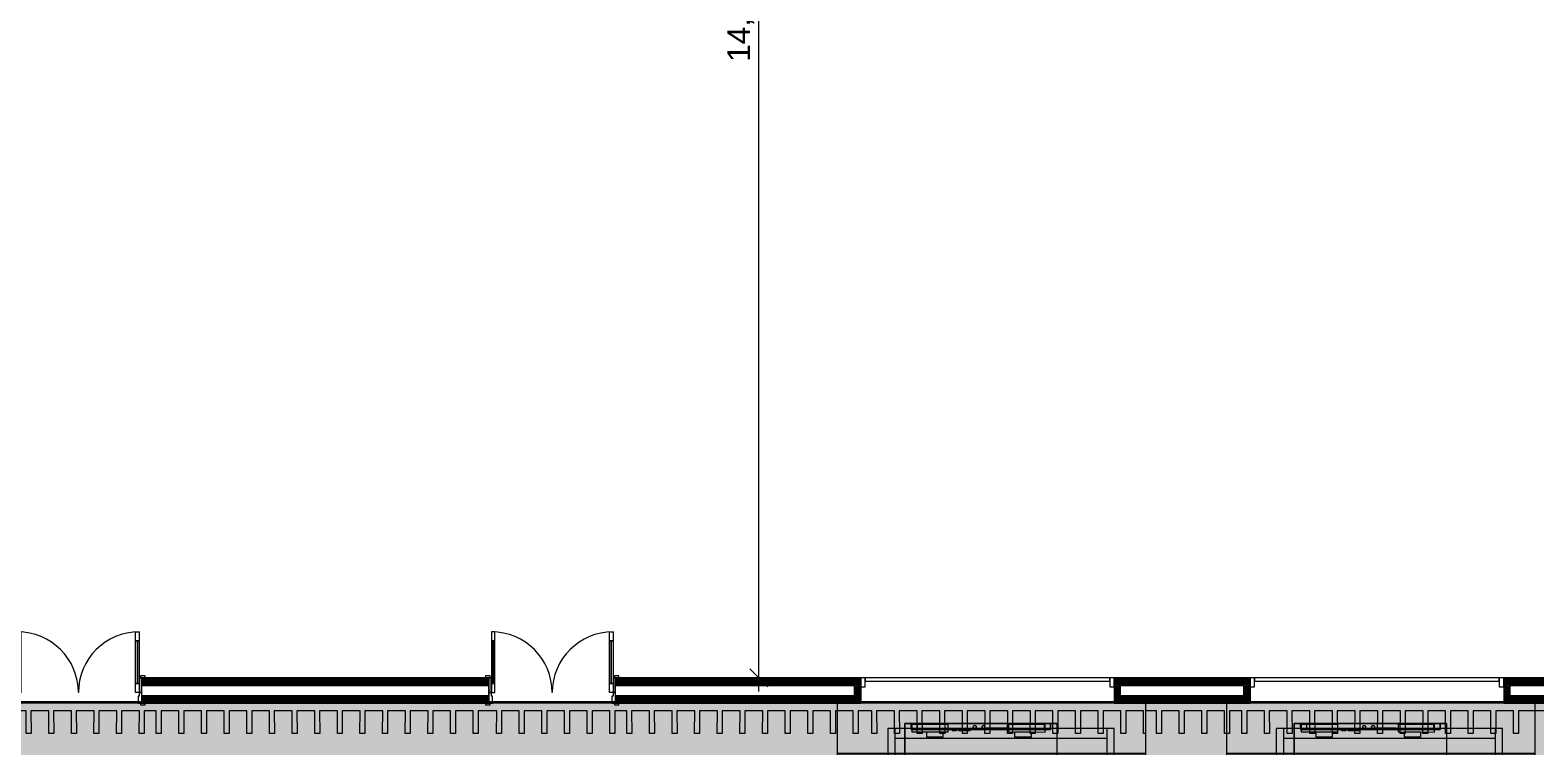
# Model space of a CAD drawing. Header units: millimetres. Extents: x -284281 to 1648660, y -821378 to -151356.
# Drawn here: x 414184 to 430799, y -188883 to -180983 of the extents above; entities that cross this region are included whole.
import ezdxf

# ---------------------------------------------------------------- set-up
doc = ezdxf.new("R2010")
doc.units = ezdxf.units.MM
doc.header["$MEASUREMENT"] = 0
doc.set_wipeout_variables(frame=1)
doc.linetypes.add('Wipeout_Contour', pattern=[1000, 0, -1000])
for name, color, linetype in [('Cars', 7, 'Continuous'), ('Cotations - 1_100', 7, 'Continuous'), ('Nouveau_0', 7, 'Continuous'), ('Portes ARCHICAD', 7, 'Continuous'), ('Sols_ Dalles', 7, 'Continuous')]:
    doc.layers.add(name, color=color, linetype=linetype)
doc.styles.add('STYLE_GENERE_2', font='arial.ttf')
doc.dimstyles.new('STYLE_GENERE__2', dxfattribs={"dimtxt": 250, "dimasz": 190, "dimexe": 0.18, "dimexo": 0.0625, "dimgap": 0, "dimtad": 1, "dimlfac": 0.001, "dimzin": 0, "dimdsep": 46, "dimtxsty": 'STYLE_GENERE_2', "dimblk": 'ARROWHEAD_6', "dimblk1": 'ARROWHEAD_6', "dimblk2": 'ARROWHEAD_6', "dimcen": 0.09, "dimse1": 1, "dimse2": 1, "dimclrd": 7, "dimclre": 7, "dimclrt": 7, "dimazin": 0, "dimtfac": 1, "dimtdec": 4, "dimtmove": 0, "dimatfit": 3, "dimfxl": 1, "dimtolj": 1, "dimtzin": 0, "dimarcsym": 0})
pattern_1 = [(45, (0, 175), (-55.684659, 55.684659), [0, -52.5, 0, -78.75]), (110, (175, 175), (74.000794, 26.934086), [0, -38.5, 0, -66.5])]
pattern_2 = [(45, (0, 0), (-7.07106781, 7.07106781), [])]

# ---------------------------------------------------------------- blocks, each defined once
blk = doc.blocks.new('Dalle_30_2', base_point=(380203, -171996))
at = {"layer": 'Sols_ Dalles', "linetype": 'Continuous', "lineweight": 0, "true_color": 0x2e271c}
blk.add_hatch(color=250, dxfattribs=at).paths.add_polyline_path([(380203, -171996), (380203, -230016), (380203, -260811), (415475, -260811), (415475, -260796), (415475, -258650), (415475, -258011), (415475, -222496), (405655, -222496), (405655, -218296), (415454, -218296), (415454, -204496), (412055, -204496), (412055, -201781), (412055, -189811), (436505, -189811), (436505, -253396), (436505, -253416), (437905, -253416), (437905, -253396), (437905, -188411), (410655, -188411), (410655, -200381), (410655, -205896), (414054, -205896), (414054, -216896), (404255, -216896), (404255, -223896), (414054, -223896), (414054, -258650), (414054, -259411), (382690, -259411), (381560, -259411), (381560, -231416), (381560, -173396), (462926, -173396), (462926, -253416), (464326, -253416), (464326, -171996)])
at = {"layer": 'Sols_ Dalles', "color": 250, "linetype": 'Continuous', "lineweight": 5, "true_color": 0x1f1f1f, "flags": 128}
blk.add_lwpolyline([(437905, -253396), (437905, -188411), (410655, -188411), (410655, -200381), (410655, -205896), (414054, -205896), (414054, -216896), (404255, -216896), (404255, -223896), (414054, -223896), (414054, -258650)], dxfattribs=at)
blk = doc.blocks.new('Porte garage coulissante verticale 25')
at = {"layer": 'Portes ARCHICAD', "color": 7, "linetype": 'Continuous', "lineweight": 5}
for p, q in [((-1350, 0), (-1400, 0)), ((-1400, 0), (-1400, -100)), ((-1400, 0), (-1400, -15)), ((-1400, 0), (-1400, -15)), ((1350, 0), (-1350, 0)), ((-1350, 0), (-1350, -40)), ((-1350, -100), (-1350, 0)), ((1350, -40), (1350, 0)), ((1400, 0), (1350, 0)), ((1350, 0), (1350, -100)), ((1400, -100), (1400, 0)), ((1400, 0), (1400, -15)), ((1400, 0), (1400, -15)), ((-1400, -15), (-1400, -85)), ((-1400, -15), (-1400, -85)), ((-1400, -85), (-1400, -100)), ((-1400, -85), (-1400, -100)), ((-1400, -85), (-1400, -100)), ((-1400, -85), (-1400, -100)), ((-1400, -100), (-1350, -100)), ((-1400, -100), (-1400, -195)), ((-1400, -100), (-1400, -195)), ((-1350, -40), (1350, -40)), ((1350, -100), (1400, -100)), ((1400, -15), (1400, -85)), ((1400, -15), (1400, -85)), ((1400, -85), (1400, -100)), ((1400, -85), (1400, -100)), ((1400, -85), (1400, -100)), ((1400, -85), (1400, -100)), ((1400, -100), (1400, -195)), ((1400, -100), (1400, -195)), ((-1400, -195), (-1400, -265)), ((-1400, -195), (-1400, -265)), ((-1400, -265), (-1400, -280)), ((1400, -195), (1400, -265)), ((1400, -195), (1400, -265)), ((1400, -265), (1400, -280))]:
    blk.add_line(p, q, dxfattribs=at)
blk = doc.blocks.new('Porte double 25_2')
at = {"layer": 'Portes ARCHICAD', "color": 7, "linetype": 'Continuous', "lineweight": 5}
for p, q in [((-672, 672), (-672, 572)), ((-632, 672), (-672, 672)), ((-632, 572), (-632, 672)), ((632, 572), (632, 672)), ((632, 672), (672, 672)), ((672, 672), (672, 572)), ((-672, 572), (-632, 572)), ((-652, 572), (-652, 100)), ((672, 572), (632, 572)), ((652, 572), (652, 100)), ((-687, 184), (-737, 184)), ((-737, 184), (-737, 165)), ((-687, 165), (-687, 184)), ((737, 184), (687, 184)), ((687, 184), (687, 165)), ((737, 165), (737, 184)), ((-737, 165), (-687, 165)), ((-700, 165), (-737, 165)), ((-700, 165), (-737, 165)), ((-675, 165), (-700, 165)), ((-700, 165), (-700, 0)), ((-700, 150), (-700, 165)), ((-700, 150), (-700, 165)), ((-700, 80), (-700, 150)), ((-700, 80), (-700, 150)), ((-700, 0), (-700, 80)), ((-700, 0), (-700, 80)), ((-700, 0), (-675, 0)), ((-672, 0), (-700, 0)), ((-700, 0), (-700, -115)), ((-700, -30), (-700, 0)), ((-700, -30), (-700, 0)), ((-675, 0), (-675, 165)), ((-632, 100), (-672, 100)), ((-672, 100), (-672, 0)), ((-672, -40), (-672, 0)), ((-672, 0), (-632, 0)), ((-632, 0), (-632, 100)), ((632, 0), (632, 100)), ((632, 100), (672, 100)), ((672, 0), (632, 0)), ((672, 100), (672, 0)), ((700, 0), (672, 0)), ((672, 0), (672, -40)), ((700, 165), (675, 165)), ((675, 165), (675, 0)), ((675, 0), (700, 0)), ((687, 165), (737, 165)), ((700, 0), (700, 165)), ((700, 150), (700, 165)), ((700, 150), (700, 165)), ((700, 165), (737, 165)), ((700, 165), (737, 165)), ((700, 80), (700, 150)), ((700, 80), (700, 150)), ((700, 0), (700, 80)), ((700, 0), (700, 80)), ((700, -115), (700, 0)), ((700, -30), (700, 0)), ((700, -30), (700, 0)), ((-687, -115), (-737, -115)), ((-737, -115), (-737, -134)), ((-700, -115), (-737, -115)), ((-700, -115), (-737, -115)), ((-737, -134), (-687, -134)), ((-700, -100), (-700, -30)), ((-700, -100), (-700, -30)), ((-700, -115), (-700, -100)), ((-700, -115), (-700, -100)), ((-700, -115), (-660, -115)), ((-687, -134), (-687, -115)), ((-660, -40), (-672, -40)), ((-660, -115), (-660, -40)), ((672, -40), (660, -40)), ((660, -40), (660, -115)), ((660, -115), (700, -115)), ((737, -115), (687, -115)), ((687, -115), (687, -134)), ((687, -134), (737, -134)), ((700, -100), (700, -30)), ((700, -100), (700, -30)), ((700, -115), (700, -100)), ((700, -115), (700, -100)), ((700, -115), (737, -115)), ((700, -115), (737, -115)), ((737, -134), (737, -115))]:
    blk.add_line(p, q, dxfattribs=at)
at = {"layer": 'Portes ARCHICAD', "color": 7, "linetype": 'Continuous', "lineweight": 5, "flags": 128}
for points in [[(-672, 572), (-672, 100), (-652, 100), (-652, 572)], [(-652, 572), (-652, 100), (-632, 100), (-632, 572)], [(652, 572), (652, 100), (632, 100), (632, 572)], [(672, 572), (672, 100), (652, 100), (652, 572)]]:
    blk.add_lwpolyline(points, close=True, dxfattribs=at)
at = {"layer": 'Portes ARCHICAD', "color": 7, "linetype": 'Continuous', "lineweight": 5}
for centre, start, end in [((-672, 0), 0, 90), ((672, 0), 90, 180)]:
    blk.add_arc(centre, 672, start, end, dxfattribs=at)
blk = doc.blocks.new('Mur_179_2', base_point=(437905, -188411))
at = {"color": 254, "linetype": 'Wipeout_Contour', "lineweight": 0, "ltscale": 1831560.470858403}
blk.add_wipeout([(415417, -188411), (419249, -188411), (419249, -188396), (415417, -188396)], dxfattribs=at)
at = {"color": 254, "linetype": 'Wipeout_Contour', "lineweight": 0, "ltscale": 1848596.429918386}
blk.add_wipeout([(423355, -188396), (420649, -188396), (420649, -188411), (423355, -188411)], dxfattribs=at)
at = {"color": 254, "linetype": 'Wipeout_Contour', "lineweight": 0, "ltscale": 1866520.009940391}
blk.add_wipeout([(427655, -188396), (426155, -188396), (426155, -188411), (427655, -188411)], dxfattribs=at)
at = {"color": 254, "linetype": 'Wipeout_Contour', "lineweight": 0, "ltscale": 1882268.543098188}
blk.add_wipeout([(431955, -188396), (430455, -188396), (430455, -188411), (431955, -188411)], dxfattribs=at)
at = {"linetype": 'Continuous', "lineweight": 5, "true_color": 0x5f5f5f}
h = blk.add_hatch(dxfattribs=at)
h.set_pattern_fill('ENDUIT_0002', color=251, style=0, pattern_type=2)
h.set_pattern_definition(pattern_1)
h.paths.add_polyline_path([(415417, -188411), (419249, -188411), (419249, -188396), (415417, -188396)])
h = blk.add_hatch(dxfattribs=at)
h.set_pattern_fill('ENDUIT_0002', color=251, style=0, pattern_type=2)
h.set_pattern_definition(pattern_1)
h.paths.add_polyline_path([(423355, -188396), (420649, -188396), (420649, -188411), (423355, -188411)])
h = blk.add_hatch(dxfattribs=at)
h.set_pattern_fill('ENDUIT_0002', color=251, style=0, pattern_type=2)
h.set_pattern_definition(pattern_1)
h.paths.add_polyline_path([(427655, -188396), (426155, -188396), (426155, -188411), (427655, -188411)])
h = blk.add_hatch(dxfattribs=at)
h.set_pattern_fill('ENDUIT_0002', color=251, style=0, pattern_type=2)
h.set_pattern_definition(pattern_1)
h.paths.add_polyline_path([(431955, -188396), (430455, -188396), (430455, -188411), (431955, -188411)])
at = {"color": 254, "linetype": 'Wipeout_Contour', "lineweight": 0, "ltscale": 1831490.532483711}
blk.add_wipeout([(415417, -188396), (419249, -188396), (419249, -188326), (415417, -188326)], dxfattribs=at)
at = {"color": 254, "linetype": 'Wipeout_Contour', "lineweight": 0, "ltscale": 1848463.203683962}
blk.add_wipeout([(420649, -188396), (423355, -188396), (423285, -188326), (420649, -188326)], dxfattribs=at)
at = {"color": 254, "linetype": 'Wipeout_Contour', "lineweight": 0, "ltscale": 1866451.34697554}
blk.add_wipeout([(426225, -188326), (426155, -188396), (427655, -188396), (427585, -188326)], dxfattribs=at)
at = {"color": 254, "linetype": 'Wipeout_Contour', "lineweight": 0, "ltscale": 1882200.455776586}
blk.add_wipeout([(430455, -188396), (431955, -188396), (431885, -188326), (430525, -188326)], dxfattribs=at)
at = {"linetype": 'Continuous', "lineweight": 5, "true_color": 0x5f5f5f}
h = blk.add_hatch(dxfattribs=at)
h.set_pattern_fill('BRIQUES_TERRE_CUITE__INT_94', color=251, style=0, pattern_type=2)
h.set_pattern_definition(pattern_2)
h.paths.add_polyline_path([(415417, -188396), (419249, -188396), (419249, -188326), (415417, -188326)])
h = blk.add_hatch(dxfattribs=at)
h.set_pattern_fill('BRIQUES_TERRE_CUITE__INT_94', color=251, style=0, pattern_type=2)
h.set_pattern_definition(pattern_2)
h.paths.add_polyline_path([(420649, -188396), (423355, -188396), (423285, -188326), (420649, -188326)])
h = blk.add_hatch(dxfattribs=at)
h.set_pattern_fill('BRIQUES_TERRE_CUITE__INT_94', color=251, style=0, pattern_type=2)
h.set_pattern_definition(pattern_2)
h.paths.add_polyline_path([(426225, -188326), (426155, -188396), (427655, -188396), (427585, -188326)])
h = blk.add_hatch(dxfattribs=at)
h.set_pattern_fill('BRIQUES_TERRE_CUITE__INT_94', color=251, style=0, pattern_type=2)
h.set_pattern_definition(pattern_2)
h.paths.add_polyline_path([(430455, -188396), (431955, -188396), (431885, -188326), (430525, -188326)])
at = {"color": 7, "linetype": 'Continuous', "lineweight": 5}
for p, q in [((415417, -188411), (415454, -188411)), ((419249, -188411), (419212, -188411)), ((420649, -188411), (420686, -188411))]:
    blk.add_line(p, q, dxfattribs=at)
at = {"color": 7, "linetype": 'Continuous', "lineweight": 5, "flags": 128}
blk.add_lwpolyline([(415417, -188411), (419249, -188411)], dxfattribs=at)
at = {"color": 254, "linetype": 'Wipeout_Contour', "lineweight": 0, "ltscale": 1831342.469179041}
blk.add_wipeout([(415417, -188326), (419249, -188326), (419249, -188216), (415417, -188216)], dxfattribs=at)
at = {"color": 254, "linetype": 'Wipeout_Contour', "lineweight": 0, "ltscale": 1848252.519703895}
blk.add_wipeout([(420649, -188326), (423285, -188326), (423285, -188216), (420649, -188216)], dxfattribs=at)
at = {"color": 254, "linetype": 'Wipeout_Contour', "lineweight": 0, "ltscale": 1866306.024096644}
blk.add_wipeout([(426225, -188326), (427585, -188326), (427585, -188216), (426225, -188216)], dxfattribs=at)
at = {"color": 254, "linetype": 'Wipeout_Contour', "lineweight": 0, "ltscale": 1882056.349428645}
blk.add_wipeout([(430525, -188326), (431885, -188326), (431885, -188216), (430525, -188216)], dxfattribs=at)
at = {"color": 7, "linetype": 'Continuous', "lineweight": 5}
for p, q in [((415417, -188326), (419249, -188326)), ((415417, -188396), (415417, -188326)), ((415417, -188396), (419249, -188396)), ((415417, -188411), (415417, -188396)), ((419249, -188396), (419249, -188326)), ((419249, -188411), (419249, -188396)), ((420649, -188396), (420649, -188326)), ((420649, -188411), (420649, -188396))]:
    blk.add_line(p, q, dxfattribs=at)
at = {"color": 254, "linetype": 'Wipeout_Contour', "lineweight": 0, "ltscale": 1831124.57284399}
blk.add_wipeout([(415417, -188146), (419249, -188146), (419249, -188131), (415417, -188131)], dxfattribs=at)
at = {"color": 254, "linetype": 'Wipeout_Contour', "lineweight": 0, "ltscale": 1848164.553116816}
blk.add_wipeout([(420649, -188131), (420649, -188146), (423355, -188146), (423355, -188131)], dxfattribs=at)
at = {"color": 254, "linetype": 'Wipeout_Contour', "lineweight": 0, "ltscale": 1866092.283295963}
blk.add_wipeout([(426155, -188146), (427655, -188146), (427655, -188131), (426155, -188131)], dxfattribs=at)
at = {"color": 254, "linetype": 'Wipeout_Contour', "lineweight": 0, "ltscale": 1881844.395946581}
blk.add_wipeout([(430455, -188146), (431955, -188146), (431955, -188131), (430455, -188131)], dxfattribs=at)
at = {"linetype": 'Continuous', "lineweight": 5, "true_color": 0x5f5f5f}
h = blk.add_hatch(dxfattribs=at)
h.set_pattern_fill('ENDUIT_0002', color=251, style=0, pattern_type=2)
h.set_pattern_definition(pattern_1)
h.paths.add_polyline_path([(415417, -188146), (419249, -188146), (419249, -188131), (415417, -188131)])
h = blk.add_hatch(dxfattribs=at)
h.set_pattern_fill('ENDUIT_0002', color=251, style=0, pattern_type=2)
h.set_pattern_definition(pattern_1)
h.paths.add_polyline_path([(420649, -188131), (420649, -188146), (423355, -188146), (423355, -188131)])
h = blk.add_hatch(dxfattribs=at)
h.set_pattern_fill('ENDUIT_0002', color=251, style=0, pattern_type=2)
h.set_pattern_definition(pattern_1)
h.paths.add_polyline_path([(426155, -188146), (427655, -188146), (427655, -188131), (426155, -188131)])
h = blk.add_hatch(dxfattribs=at)
h.set_pattern_fill('ENDUIT_0002', color=251, style=0, pattern_type=2)
h.set_pattern_definition(pattern_1)
h.paths.add_polyline_path([(430455, -188146), (431955, -188146), (431955, -188131), (430455, -188131)])
at = {"color": 254, "linetype": 'Wipeout_Contour', "lineweight": 0, "ltscale": 1831194.451002263}
blk.add_wipeout([(415417, -188216), (419249, -188216), (419249, -188146), (415417, -188146)], dxfattribs=at)
at = {"color": 254, "linetype": 'Wipeout_Contour', "lineweight": 0, "ltscale": 1848233.786528638}
blk.add_wipeout([(420649, -188216), (423355, -188216), (423355, -188146), (420649, -188146)], dxfattribs=at)
at = {"color": 254, "linetype": 'Wipeout_Contour', "lineweight": 0, "ltscale": 1866160.851338915}
blk.add_wipeout([(426155, -188216), (427655, -188216), (427655, -188146), (426155, -188146)], dxfattribs=at)
at = {"color": 254, "linetype": 'Wipeout_Contour', "lineweight": 0, "ltscale": 1881912.390096169}
blk.add_wipeout([(430455, -188216), (431955, -188216), (431955, -188146), (430455, -188146)], dxfattribs=at)
at = {"linetype": 'Continuous', "lineweight": 5, "true_color": 0x5f5f5f}
h = blk.add_hatch(dxfattribs=at)
h.set_pattern_fill('BRIQUES_TERRE_CUITE__INT_94', color=251, style=0, pattern_type=2)
h.set_pattern_definition(pattern_2)
h.paths.add_polyline_path([(415417, -188216), (419249, -188216), (419249, -188146), (415417, -188146)])
h = blk.add_hatch(dxfattribs=at)
h.set_pattern_fill('BRIQUES_TERRE_CUITE__INT_94', color=251, style=0, pattern_type=2)
h.set_pattern_definition(pattern_2)
h.paths.add_polyline_path([(420649, -188216), (423355, -188216), (423355, -188146), (420649, -188146)])
h = blk.add_hatch(dxfattribs=at)
h.set_pattern_fill('BRIQUES_TERRE_CUITE__INT_94', color=251, style=0, pattern_type=2)
h.set_pattern_definition(pattern_2)
h.paths.add_polyline_path([(426155, -188216), (427655, -188216), (427655, -188146), (426155, -188146)])
h = blk.add_hatch(dxfattribs=at)
h.set_pattern_fill('BRIQUES_TERRE_CUITE__INT_94', color=251, style=0, pattern_type=2)
h.set_pattern_definition(pattern_2)
h.paths.add_polyline_path([(430455, -188216), (431955, -188216), (431955, -188146), (430455, -188146)])
at = {"color": 7, "linetype": 'Continuous', "lineweight": 5}
for p, q in [((415417, -188131), (415454, -188131)), ((415417, -188146), (415417, -188131)), ((419249, -188146), (415417, -188146)), ((415417, -188216), (415417, -188146)), ((415417, -188216), (419249, -188216)), ((415417, -188296), (415417, -188216)), ((419249, -188131), (419212, -188131)), ((419249, -188146), (419249, -188131)), ((419249, -188216), (419249, -188146)), ((419249, -188296), (419249, -188216)), ((420649, -188131), (420686, -188131)), ((420649, -188146), (420649, -188131)), ((420649, -188216), (420649, -188146)), ((420649, -188296), (420649, -188216)), ((415417, -188326), (415417, -188296)), ((419249, -188326), (419249, -188296)), ((420649, -188326), (420649, -188296))]:
    blk.add_line(p, q, dxfattribs=at)
at = {"color": 7, "linetype": 'Continuous', "lineweight": 5, "flags": 128}
for points in [[(419249, -188131), (415417, -188131)], [(423355, -188131), (420649, -188131)], [(427655, -188131), (426155, -188131)], [(431955, -188131), (430455, -188131)]]:
    blk.add_lwpolyline(points, dxfattribs=at)
at = {"layer": 'Portes ARCHICAD', "color": 7, "linetype": 'Continuous', "lineweight": 5, "zscale": 1000}
for p in [(414717, -188296), (419949, -188296)]:
    blk.add_blockref('Porte double 25_2', p, dxfattribs=at)
at = {"color": 254, "linetype": 'Wipeout_Contour', "lineweight": 0, "ltscale": 1853222.318625131}
blk.add_wipeout([(423285, -188326), (423355, -188396), (423355, -188216), (423285, -188216)], dxfattribs=at)
at = {"color": 254, "linetype": 'Wipeout_Contour', "lineweight": 0, "ltscale": 1863717.377236182}
blk.add_wipeout([(426225, -188326), (426225, -188216), (426155, -188216), (426155, -188396)], dxfattribs=at)
at = {"color": 254, "linetype": 'Wipeout_Contour', "lineweight": 0, "ltscale": 1868950.939344969}
blk.add_wipeout([(427585, -188326), (427655, -188396), (427655, -188216), (427585, -188216)], dxfattribs=at)
at = {"color": 254, "linetype": 'Wipeout_Contour', "lineweight": 0, "ltscale": 1879463.228035808}
blk.add_wipeout([(430525, -188326), (430525, -188216), (430455, -188216), (430455, -188396)], dxfattribs=at)
at = {"linetype": 'Continuous', "lineweight": 5, "true_color": 0x5f5f5f}
h = blk.add_hatch(dxfattribs=at)
h.set_pattern_fill('BRIQUES_TERRE_CUITE__INT_94', color=251, style=0, pattern_type=2)
h.set_pattern_definition(pattern_2)
h.paths.add_polyline_path([(423285, -188326), (423355, -188396), (423355, -188216), (423285, -188216)])
h = blk.add_hatch(dxfattribs=at)
h.set_pattern_fill('BRIQUES_TERRE_CUITE__INT_94', color=251, style=0, pattern_type=2)
h.set_pattern_definition(pattern_2)
h.paths.add_polyline_path([(426225, -188326), (426225, -188216), (426155, -188216), (426155, -188396)])
h = blk.add_hatch(dxfattribs=at)
h.set_pattern_fill('BRIQUES_TERRE_CUITE__INT_94', color=251, style=0, pattern_type=2)
h.set_pattern_definition(pattern_2)
h.paths.add_polyline_path([(427585, -188326), (427655, -188396), (427655, -188216), (427585, -188216)])
h = blk.add_hatch(dxfattribs=at)
h.set_pattern_fill('BRIQUES_TERRE_CUITE__INT_94', color=251, style=0, pattern_type=2)
h.set_pattern_definition(pattern_2)
h.paths.add_polyline_path([(430525, -188326), (430525, -188216), (430455, -188216), (430455, -188396)])
at = {"color": 7, "linetype": 'Continuous', "lineweight": 5}
for p, q in [((423355, -188146), (420649, -188146)), ((420649, -188216), (423285, -188216)), ((423285, -188326), (423285, -188216)), ((423355, -188131), (423355, -188146)), ((423355, -188146), (423355, -188216)), ((423355, -188216), (423355, -188231)), ((423355, -188216), (423355, -188231)), ((423355, -188231), (423355, -188326)), ((423355, -188231), (423355, -188326)), ((426155, -188131), (426155, -188146)), ((427655, -188146), (426155, -188146)), ((426155, -188146), (426155, -188216)), ((426155, -188216), (426155, -188231)), ((426155, -188216), (426155, -188231)), ((426155, -188231), (426155, -188326)), ((426155, -188231), (426155, -188326)), ((426225, -188216), (427585, -188216)), ((426225, -188326), (426225, -188216)), ((427585, -188326), (427585, -188216)), ((427655, -188131), (427655, -188146)), ((427655, -188146), (427655, -188216)), ((427655, -188216), (427655, -188231)), ((427655, -188216), (427655, -188231)), ((427655, -188231), (427655, -188326)), ((427655, -188231), (427655, -188326)), ((430455, -188131), (430455, -188146)), ((431955, -188146), (430455, -188146)), ((430455, -188146), (430455, -188216)), ((430455, -188216), (430455, -188231)), ((430455, -188216), (430455, -188231)), ((430455, -188231), (430455, -188326)), ((430455, -188231), (430455, -188326)), ((430525, -188216), (431885, -188216)), ((430525, -188326), (430525, -188216)), ((420649, -188326), (423285, -188326)), ((420649, -188396), (423355, -188396)), ((423355, -188326), (423355, -188396)), ((423355, -188326), (423355, -188396)), ((423355, -188396), (423355, -188411)), ((426155, -188326), (426155, -188396)), ((426155, -188326), (426155, -188396)), ((426155, -188396), (427655, -188396)), ((426155, -188396), (426155, -188411)), ((426225, -188326), (427585, -188326)), ((427655, -188326), (427655, -188396)), ((427655, -188326), (427655, -188396)), ((427655, -188396), (427655, -188411)), ((430455, -188326), (430455, -188396)), ((430455, -188326), (430455, -188396)), ((430455, -188396), (431955, -188396)), ((430455, -188396), (430455, -188411)), ((430525, -188326), (431885, -188326))]:
    blk.add_line(p, q, dxfattribs=at)
at = {"color": 7, "linetype": 'Continuous', "lineweight": 5, "flags": 128}
for points in [[(420649, -188411), (423355, -188411)], [(426155, -188411), (427655, -188411)], [(430455, -188411), (431955, -188411)]]:
    blk.add_lwpolyline(points, dxfattribs=at)
at = {"layer": 'Portes ARCHICAD', "color": 7, "linetype": 'Continuous', "lineweight": 5, "zscale": 1000}
for p in [(424755, -188131), (429055, -188131)]:
    blk.add_blockref('Porte garage coulissante verticale 25', p, dxfattribs=at)
blk = doc.blocks.new('Loading-Equipment_Dock-shelters_NORSUD_Retractible-Gate')
at = {"color": 251, "linetype": 'Continuous', "lineweight": 5, "true_color": 0x5f5f5f, "flags": 128}
for points in [[(-1636.016, -30.00005), (-1635, -30.00005), (1635, -30.00005), (1636.016, -30.00005), (1641.756, -30.00005), (1647.626, -30.00005), (1653.553, -30.00005), (1659.454, -30.00005), (1665.239, -30.00005), (1670.814, -30.00005), (1676.084, -30.00005), (1680.962, -30.00005), (1685.37, -30.00005), (1689.244, -30.00005), (1692.538, -30.00005), (1695.224, -30.00005), (1697.296, -30.00005), (1698.762, -30.00005), (1699.648, -30.00005), (1700, -30.00005), (1699.992, 0), (1699.648, 0), (1698.762, 0), (1697.296, 0), (1695.224, 0), (1692.538, 0), (1689.244, 0), (1685.37, 0), (1680.962, 0), (1676.084, 0), (1670.814, 0), (1665.239, 0), (1659.454, 0), (1653.553, 0), (1647.626, 0), (1641.756, 0), (1636.016, 0), (1635, 0), (-1635, 0), (-1636.016, 0), (-1641.756, 0), (-1647.626, 0), (-1653.553, 0), (-1659.454, 0), (-1665.24, 0), (-1670.814, 0), (-1676.084, 0), (-1680.962, 0), (-1685.37, 0), (-1689.244, 0), (-1692.538, 0), (-1695.224, 0), (-1697.296, 0), (-1698.762, 0), (-1699.648, 0), (-1700, 0), (-1699.992, -30.00005), (-1699.648, -30.00005), (-1698.762, -30.00005), (-1697.296, -30.00005), (-1695.224, -30.00005), (-1692.538, -30.00005), (-1689.244, -30.00005), (-1685.37, -30.00005), (-1680.962, -30.00005), (-1676.084, -30.00005), (-1670.814, -30.00005), (-1665.24, -30.00005), (-1659.454, -30.00005), (-1653.553, -30.00005), (-1647.626, -30.00005), (-1641.756, -30.00005)], [(-1700, -596.3749), (1700, -596.3749), (1700, -33.00335), (-1700, -33.00335)]]:
    blk.add_lwpolyline(points, close=True, dxfattribs=at)
blk = doc.blocks.new('tir daf01')
at = {"layer": 'Cars', "color": 7, "linetype": 'Continuous', "lineweight": 13}
for p, q in [((11082, 1742), (1882, 1742)), ((11014, 1672), (11082, 1672)), ((11070, 1672), (11014, 1672)), ((11082, 1736), (11082, 1742)), ((11082, 1742), (11082, 62)), ((11082, 1706), (11082, 1718)), ((11082, 1603), (11082, 1672)), ((11082, 1672), (11082, 1672)), ((10987, 1208), (10986, 1611)), ((10986, 1611), (11070, 1611)), ((11014, 1616), (11014, 1603)), ((11014, 1603), (11082, 1603)), ((11070, 1611), (11071, 1220)), ((11070, 1601), (11070, 1611)), ((11070, 1601), (11074, 1601)), ((11074, 1585), (11070, 1585)), ((11075, 1574), (11070, 1574)), ((11070, 1574), (11070, 1574)), ((11074, 1585), (11074, 1601)), ((11075, 1482), (11075, 1574)), ((11082, 201), (11082, 1603)), ((10929, 1455), (10929, 1278)), ((10987, 1455), (10929, 1455)), ((10987, 1278), (10987, 1455)), ((11071, 1482), (11075, 1482)), ((11076, 1459), (11071, 1459)), ((11071, 1367), (11076, 1367)), ((11076, 1340), (11071, 1340)), ((11076, 1367), (11076, 1459)), ((11076, 1249), (11076, 1340)), ((10929, 1278), (10987, 1278)), ((11072, 1208), (10987, 1208)), ((11014, 1212), (11014, 1101)), ((11015, 1171), (11015, 1122)), ((11015, 1171), (11026, 1171)), ((11026, 959), (11026, 1184)), ((11034, 1184), (11026, 1184)), ((11034, 959), (11034, 1184)), ((11071, 1249), (11076, 1249)), ((11076, 1237), (11071, 1237)), ((11076, 1220), (11071, 1220)), ((11071, 1220), (11072, 1208)), ((11076, 1220), (11076, 1237)), ((11014, 1106), (11014, 970)), ((11026, 1101), (11014, 1101)), ((11015, 1122), (11026, 1122)), ((11014, 970), (11026, 970)), ((11026, 959), (11034, 959)), ((11027, 936), (11028, 937)), ((11027, 932), (11027, 933)), ((11027, 928), (11027, 928)), ((11027, 838), (11028, 839)), ((11027, 834), (11027, 835)), ((11029, 940), (11030, 940)), ((11029, 924), (11029, 925)), ((11029, 842), (11030, 842)), ((11032, 920), (11031, 921)), ((11032, 943), (11032, 944)), ((11032, 845), (11032, 846)), ((11035, 918), (11034, 918)), ((11035, 946), (11036, 946)), ((11035, 848), (11036, 848)), ((11039, 916), (11038, 917)), ((11039, 947), (11040, 947)), ((11039, 849), (11040, 849)), ((11043, 916), (11042, 916)), ((11043, 948), (11044, 948)), ((11043, 850), (11044, 850)), ((11047, 916), (11046, 916)), ((11047, 947), (11048, 947)), ((11047, 849), (11048, 849)), ((11051, 918), (11050, 917)), ((11051, 946), (11052, 945)), ((11051, 848), (11052, 847)), ((11054, 943), (11055, 942)), ((11054, 920), (11054, 920)), ((11054, 845), (11055, 844)), ((11057, 924), (11056, 923)), ((11057, 940), (11057, 939)), ((11057, 842), (11057, 841)), ((11058, 936), (11059, 935)), ((11058, 928), (11058, 927)), ((11058, 838), (11059, 837)), ((11059, 932), (11059, 931)), ((11059, 834), (11059, 833)), ((11002, 653), (11002, 784)), ((11002, 784), (11014, 784)), ((11022, 795), (11014, 795)), ((11014, 781), (11014, 570)), ((11022, 570), (11022, 795)), ((11027, 830), (11027, 830)), ((11029, 826), (11029, 827)), ((11032, 822), (11031, 823)), ((11035, 820), (11034, 820)), ((11039, 818), (11038, 819)), ((11043, 818), (11042, 818)), ((11047, 818), (11046, 818)), ((11051, 820), (11050, 819)), ((11054, 822), (11054, 822)), ((11057, 826), (11056, 825)), ((11058, 830), (11058, 829)), ((10987, 139), (10989, 542)), ((10989, 542), (11073, 542)), ((11002, 653), (11014, 653)), ((11003, 583), (11003, 632)), ((11003, 632), (11014, 632)), ((11003, 583), (11014, 583)), ((11022, 570), (11014, 570)), ((11071, 148), (11073, 542)), ((11077, 529), (11073, 529)), ((11073, 513), (11077, 513)), ((11078, 501), (11073, 501)), ((11077, 513), (11077, 529)), ((11077, 409), (11078, 501)), ((10987, 481), (10929, 481)), ((10929, 481), (10929, 304)), ((10987, 304), (10987, 481)), ((11077, 409), (11072, 409)), ((11077, 382), (11072, 382)), ((11077, 291), (11077, 382)), ((10929, 304), (10987, 304)), ((11014, 185), (11014, 201)), ((11014, 188), (11014, 201)), ((11014, 201), (11082, 201)), ((11014, 160), (11014, 185)), ((11077, 291), (11072, 291)), ((11077, 267), (11072, 267)), ((11076, 176), (11072, 176)), ((11072, 176), (11072, 176)), ((11076, 176), (11077, 267)), ((11082, 132), (11082, 201)), ((1882, 62), (11082, 62)), ((11082, 62), (8752, 62)), ((11071, 138), (10987, 139)), ((11042, 132), (11082, 132)), ((11075, 165), (11071, 165)), ((11071, 138), (11071, 148)), ((11075, 148), (11071, 148)), ((11075, 148), (11075, 165))]:
    blk.add_line(p, q, dxfattribs=at)
at = {"layer": 'Cars', "color": 7, "linetype": 'Continuous', "lineweight": 5}
for p, q in [((11082, 1742), (4213, 1742)), ((11014, 1616), (11014, 1672)), ((11014, 1672), (11014, 1672)), ((11014, 1672), (11070, 1672)), ((11070, 1672), (11082, 1672)), ((11082, 1736), (11082, 1742)), ((11082, 1718), (11082, 1736)), ((11082, 1706), (11082, 1718)), ((11082, 1672), (11082, 1706)), ((11014, 1212), (11014, 1616)), ((11014, 1106), (11014, 1212)), ((11014, 963), (11014, 1106)), ((11014, 781), (11014, 963)), ((11028, 937), (11027, 936)), ((11027, 936), (11027, 933)), ((11027, 933), (11027, 932)), ((11027, 932), (11027, 928)), ((11027, 928), (11027, 928)), ((11027, 928), (11029, 925)), ((11028, 839), (11027, 838)), ((11027, 838), (11027, 835)), ((11027, 835), (11027, 834)), ((11027, 834), (11027, 830)), ((11029, 940), (11028, 937)), ((11029, 842), (11028, 839)), ((11030, 940), (11029, 940)), ((11029, 925), (11029, 924)), ((11029, 924), (11031, 921)), ((11030, 842), (11029, 842)), ((11032, 943), (11030, 940)), ((11032, 845), (11030, 842)), ((11031, 921), (11032, 920)), ((11035, 946), (11032, 944)), ((11032, 944), (11032, 943)), ((11032, 920), (11034, 918)), ((11035, 848), (11032, 846)), ((11032, 846), (11032, 845)), ((11034, 918), (11035, 918)), ((11036, 946), (11035, 946)), ((11035, 918), (11038, 917)), ((11036, 848), (11035, 848)), ((11039, 947), (11036, 946)), ((11039, 849), (11036, 848)), ((11038, 917), (11039, 916)), ((11040, 947), (11039, 947)), ((11039, 916), (11042, 916)), ((11040, 849), (11039, 849)), ((11043, 948), (11040, 947)), ((11043, 850), (11040, 849)), ((11042, 916), (11043, 916)), ((11044, 948), (11043, 948)), ((11043, 916), (11046, 916)), ((11044, 850), (11043, 850)), ((11047, 947), (11044, 948)), ((11047, 849), (11044, 850)), ((11046, 916), (11047, 916)), ((11048, 947), (11047, 947)), ((11047, 916), (11050, 917)), ((11048, 849), (11047, 849)), ((11051, 946), (11048, 947)), ((11051, 848), (11048, 849)), ((11050, 917), (11051, 918)), ((11052, 945), (11051, 946)), ((11051, 918), (11054, 920)), ((11052, 847), (11051, 848)), ((11054, 943), (11052, 945)), ((11054, 845), (11052, 847)), ((11055, 942), (11054, 943)), ((11054, 920), (11056, 923)), ((11054, 920), (11054, 920)), ((11055, 844), (11054, 845)), ((11057, 940), (11055, 942)), ((11057, 842), (11055, 844)), ((11056, 923), (11057, 924)), ((11057, 939), (11057, 940)), ((11058, 936), (11057, 939)), ((11057, 924), (11058, 927)), ((11057, 841), (11057, 842)), ((11058, 838), (11057, 841)), ((11059, 935), (11058, 936)), ((11058, 928), (11059, 931)), ((11058, 927), (11058, 928)), ((11059, 837), (11058, 838)), ((11058, 830), (11059, 833)), ((11059, 932), (11059, 935)), ((11059, 931), (11059, 932)), ((11059, 834), (11059, 837)), ((11059, 833), (11059, 834)), ((11014, 477), (11014, 781)), ((11027, 830), (11027, 830)), ((11027, 830), (11029, 827)), ((11029, 827), (11029, 826)), ((11029, 826), (11031, 823)), ((11031, 823), (11032, 822)), ((11032, 822), (11034, 820)), ((11034, 820), (11035, 820)), ((11035, 820), (11038, 819)), ((11038, 819), (11039, 818)), ((11039, 818), (11042, 818)), ((11042, 818), (11043, 818)), ((11043, 818), (11046, 818)), ((11046, 818), (11047, 818)), ((11047, 818), (11050, 819)), ((11050, 819), (11051, 820)), ((11051, 820), (11054, 822)), ((11054, 822), (11056, 825)), ((11054, 822), (11054, 822)), ((11056, 825), (11057, 826)), ((11057, 826), (11058, 829)), ((11058, 829), (11058, 830)), ((11014, 188), (11014, 477)), ((11014, 185), (11014, 188)), ((11014, 160), (11014, 185)), ((8752, 62), (11082, 62)), ((11014, 132), (11014, 160)), ((11042, 132), (11014, 132)), ((11082, 132), (11042, 132)), ((11082, 122), (11082, 132)), ((11082, 86), (11082, 122)), ((11082, 81), (11082, 86)), ((11082, 62), (11082, 81))]:
    blk.add_line(p, q, dxfattribs=at)
blk = doc.blocks.new('Tôle profilée 25_31')
at = {"color": 7, "linetype": 'Continuous', "lineweight": 5}
for p, q in [((-250, 3677.5), (-250, 3650)), ((0, 3676.5), (-250, 3677.5)), ((0, 3758.3), (0, 3676.5)), ((-250, 3650), (-250, 3622.5)), ((-250, 3622.5), (0, 3623.5)), ((0, 3623.5), (0, 3426.5)), ((-250, 3427.5), (-250, 3400)), ((0, 3426.5), (-250, 3427.5)), ((-250, 3400), (-250, 3372.5)), ((-250, 3372.5), (0, 3373.5)), ((0, 3373.5), (0, 3176.5)), ((-250, 3177.5), (-250, 3150)), ((0, 3176.5), (-250, 3177.5)), ((-250, 3150), (-250, 3122.5)), ((-250, 3122.5), (0, 3123.5)), ((0, 3123.5), (0, 2926.5)), ((-250, 2927.5), (-250, 2900)), ((0, 2926.5), (-250, 2927.5)), ((-250, 2900), (-250, 2872.5)), ((-250, 2872.5), (0, 2873.5)), ((0, 2873.5), (0, 2676.5)), ((-250, 2677.5), (-250, 2650)), ((0, 2676.5), (-250, 2677.5)), ((-250, 2650), (-250, 2622.5)), ((-250, 2622.5), (0, 2623.5)), ((0, 2623.5), (0, 2426.5)), ((-250, 2427.5), (-250, 2400)), ((0, 2426.5), (-250, 2427.5)), ((-250, 2400), (-250, 2372.5)), ((-250, 2372.5), (0, 2373.5)), ((0, 2373.5), (0, 2176.5)), ((-250, 2177.5), (-250, 2150)), ((0, 2176.5), (-250, 2177.5)), ((-250, 2150), (-250, 2122.5)), ((-250, 2122.5), (0, 2123.5)), ((0, 2123.5), (0, 1926.5)), ((-250, 1927.5), (-250, 1900)), ((0, 1926.5), (-250, 1927.5)), ((-250, 1900), (-250, 1872.5)), ((-250, 1872.5), (0, 1873.5)), ((0, 1873.5), (0, 1676.5)), ((-250, 1677.5), (-250, 1650)), ((0, 1676.5), (-250, 1677.5)), ((-250, 1650), (-250, 1622.5)), ((-250, 1622.5), (0, 1623.5)), ((0, 1623.5), (0, 1426.5)), ((-250, 1427.5), (-250, 1400)), ((0, 1426.5), (-250, 1427.5)), ((-250, 1400), (-250, 1372.5)), ((-250, 1372.5), (0, 1373.5)), ((0, 1373.5), (0, 1176.5)), ((-250, 1177.5), (-250, 1150)), ((0, 1176.5), (-250, 1177.5)), ((-250, 1150), (-250, 1122.5)), ((-250, 1122.5), (0, 1123.5)), ((0, 1123.5), (0, 926.5)), ((-250, 927.5), (-250, 900)), ((0, 926.5), (-250, 927.5)), ((-250, 900), (-250, 872.5)), ((-250, 872.5), (0, 873.5)), ((0, 873.5), (0, 676.5)), ((-250, 677.5), (-250, 650)), ((0, 676.5), (-250, 677.5)), ((-250, 650), (-250, 622.5)), ((-250, 622.5), (0, 623.5)), ((0, 623.5), (0, 426.5)), ((-250, 427.5), (-250, 400)), ((0, 426.5), (-250, 427.5)), ((-250, 400), (-250, 372.5)), ((-250, 372.5), (0, 373.5)), ((0, 373.5), (0, 176.5)), ((-250, 177.5), (-250, 150)), ((0, 176.5), (-250, 177.5)), ((-250, 150), (-250, 122.5)), ((-250, 122.5), (0, 123.5)), ((0, 123.5), (0, 0))]:
    blk.add_line(p, q, dxfattribs=at)
blk = doc.blocks.new('Tôle profilée 25_32')
at = {"color": 7, "linetype": 'Continuous', "lineweight": 5}
for p, q in [((-250, 2677.5), (-250, 2650)), ((0, 2676.5), (-250, 2677.5)), ((0, 2705.5), (0, 2676.5)), ((-250, 2650), (-250, 2622.5)), ((-250, 2622.5), (0, 2623.5)), ((0, 2623.5), (0, 2426.5)), ((-250, 2427.5), (-250, 2400)), ((0, 2426.5), (-250, 2427.5)), ((-250, 2400), (-250, 2372.5)), ((-250, 2372.5), (0, 2373.5)), ((0, 2373.5), (0, 2176.5)), ((-250, 2177.5), (-250, 2150)), ((0, 2176.5), (-250, 2177.5)), ((-250, 2150), (-250, 2122.5)), ((-250, 2122.5), (0, 2123.5)), ((0, 2123.5), (0, 1926.5)), ((-250, 1927.5), (-250, 1900)), ((0, 1926.5), (-250, 1927.5)), ((-250, 1900), (-250, 1872.5)), ((-250, 1872.5), (0, 1873.5)), ((0, 1873.5), (0, 1676.5)), ((-250, 1677.5), (-250, 1650)), ((0, 1676.5), (-250, 1677.5)), ((-250, 1650), (-250, 1622.5)), ((-250, 1622.5), (0, 1623.5)), ((0, 1623.5), (0, 1426.5)), ((-250, 1427.5), (-250, 1400)), ((0, 1426.5), (-250, 1427.5)), ((-250, 1400), (-250, 1372.5)), ((-250, 1372.5), (0, 1373.5)), ((0, 1373.5), (0, 1176.5)), ((-250, 1177.5), (-250, 1150)), ((0, 1176.5), (-250, 1177.5)), ((-250, 1150), (-250, 1122.5)), ((-250, 1122.5), (0, 1123.5)), ((0, 1123.5), (0, 926.5)), ((-250, 927.5), (-250, 900)), ((0, 926.5), (-250, 927.5)), ((-250, 900), (-250, 872.5)), ((-250, 872.5), (0, 873.5)), ((0, 873.5), (0, 676.5)), ((-250, 677.5), (-250, 650)), ((0, 676.5), (-250, 677.5)), ((-250, 650), (-250, 622.5)), ((-250, 622.5), (0, 623.5)), ((0, 623.5), (0, 426.5)), ((-250, 427.5), (-250, 400)), ((0, 426.5), (-250, 427.5)), ((-250, 400), (-250, 372.5)), ((-250, 372.5), (0, 373.5)), ((0, 373.5), (0, 176.5)), ((-250, 177.5), (-250, 150)), ((0, 176.5), (-250, 177.5)), ((-250, 150), (-250, 122.5)), ((-250, 122.5), (0, 123.5)), ((0, 123.5), (0, 0))]:
    blk.add_line(p, q, dxfattribs=at)
blk = doc.blocks.new('Tôle profilée 25_33')
at = {"color": 7, "linetype": 'Continuous', "lineweight": 5}
for p, q in [((-250, 927.5), (-250, 900)), ((0, 926.5), (-250, 927.5)), ((-250, 900), (-250, 872.5)), ((-250, 872.5), (0, 873.5)), ((0, 942.2), (0, 926.5)), ((0, 873.5), (0, 676.5)), ((-250, 677.5), (-250, 650)), ((0, 676.5), (-250, 677.5)), ((-250, 650), (-250, 622.5)), ((-250, 622.5), (0, 623.5)), ((0, 623.5), (0, 426.5)), ((-250, 427.5), (-250, 400)), ((0, 426.5), (-250, 427.5)), ((-250, 400), (-250, 372.5)), ((-250, 372.5), (0, 373.5)), ((0, 373.5), (0, 176.5)), ((-250, 177.5), (-250, 150)), ((0, 176.5), (-250, 177.5)), ((-250, 150), (-250, 122.5)), ((-250, 122.5), (0, 123.5)), ((0, 123.5), (0, 0))]:
    blk.add_line(p, q, dxfattribs=at)
blk = doc.blocks.new('Truck Elev 02 16')
at = {"layer": 'Cars', "color": 25, "linetype": 'Continuous', "lineweight": 5, "true_color": 0x9a6861}
for p, q in [((-439, 1304), (-517, 1520)), ((-438, 1501), (-517, 1520)), ((-374, 1324), (-438, 1501)), ((-673, 1143), (-449, 1333)), ((-407, 1091), (-407, 1369)), ((-407, 1369), (-374, 1369)), ((-3393, 1250), (-15000, 1250)), ((-15000, 1250), (-15000, -1250)), ((-3393, 1171), (-15000, 1171)), ((-14892, -1171), (-14892, 1171)), ((-12614, -1171), (-12614, 1171)), ((-10336, -1171), (-10336, 1171)), ((-8058, -1171), (-8058, 1171)), ((-5779, -1171), (-5779, 1171)), ((-3501, -1171), (-3501, 1171)), ((-3393, -1250), (-3393, 1250)), ((-2296, 1183), (-196, 1183)), ((-2293, 1183), (-2293, 1250)), ((-687, 1250), (-2293, 1250)), ((-1461, 1183), (-1461, 1114)), ((-687, 1183), (-687, 1250)), ((-126, 1216), (-687, 1216)), ((-439, 1304), (-374, 1324)), ((-251, 1143), (-251, 1183)), ((-3393, 1098), (-2884, 1098)), ((-2339, 1002), (-2725, 1002)), ((-2339, 1143), (-2339, -1143)), ((-1535, 1143), (-2264, 1143)), ((-578, 1114), (-2253, 1114)), ((-2253, 1082), (-585, 1082)), ((-407, 1143), (-1389, 1143)), ((-467, 1071), (-251, 1143)), ((-251, 1143), (-205, 1143)), ((-5, 224), (-39, 1139)), ((-2711, 939), (-2711, 482)), ((-2269, -963), (-2269, 963)), ((-263, 571), (-307, 936)), ((-2455, 471), (-2339, 650)), ((-256, 288), (-263, 571)), ((-2455, 471), (-3393, 471)), ((-2535, 414), (-3326, 414)), ((-3326, 414), (-3326, 266)), ((-2535, 266), (-2535, 414)), ((-2455, -471), (-2455, 471)), ((-1518, -432), (-1518, 432)), ((-1484, -419), (-1484, 419)), ((-983, 471), (-1475, 471)), ((-1014, 443), (-1458, 443)), ((-988, 419), (-988, -419)), ((-939, 432), (-939, -432)), ((-260, 438), (-186, 205)), ((-3326, 266), (-2535, 266)), ((-250, -301), (-250, 87)), ((-269, -592), (-250, -301)), ((-5, -224), (-39, -1139)), ((-2455, -471), (-3393, -471)), ((-2711, -939), (-2711, -482)), ((-2455, -471), (-2339, -650)), ((-983, -471), (-1475, -471)), ((-1014, -443), (-1458, -443)), ((-257, -411), (-205, -644)), ((-2711, -613), (-3393, -613)), ((-2711, -665), (-3393, -665)), ((-2449, -697), (-2652, -697)), ((-2652, -969), (-2652, -697)), ((-2449, -697), (-2449, -969)), ((-2711, -887), (-3393, -887)), ((-2711, -939), (-3393, -939)), ((-2652, -850), (-2711, -850)), ((-2449, -969), (-2652, -969)), ((-2449, -850), (-2339, -850)), ((-3393, -1098), (-2884, -1098)), ((-2339, -1002), (-2725, -1002)), ((-1535, -1143), (-2264, -1143)), ((-2253, -1082), (-585, -1082)), ((-578, -1114), (-2253, -1114)), ((-1461, -1183), (-1461, -1114)), ((-407, -1143), (-1389, -1143)), ((-673, -1143), (-449, -1333)), ((-467, -1071), (-251, -1143)), ((-407, -1091), (-407, -1369)), ((-251, -1143), (-251, -1183)), ((-251, -1143), (-205, -1143)), ((-15000, -1171), (-3393, -1171)), ((-15000, -1250), (-3393, -1250)), ((-2296, -1183), (-196, -1183)), ((-2293, -1183), (-2293, -1250)), ((-687, -1250), (-2293, -1250)), ((-687, -1183), (-687, -1250)), ((-126, -1216), (-687, -1216)), ((-439, -1304), (-517, -1520)), ((-439, -1304), (-374, -1324)), ((-374, -1324), (-438, -1501)), ((-407, -1369), (-374, -1369)), ((-438, -1501), (-517, -1520))]:
    blk.add_line(p, q, dxfattribs=at)
for centre, major_axis, start_param, end_param in [((-2296, 1143), (43.3, 0), 1.570796, 3.141593), ((-235, 1085), (114, 0), 0.175438, 1.224046), ((-126, 1136), (86.6, 0), 0.034424, 1.570796), ((-2884, 939), (173, 0), 0, 1.570796), ((-2253, 1002), (86.6, 0), 1.570796, 3.141593), ((-2139, 963), (130, 0), 1.570796, 3.141593), ((-585, 963), (130, 0), 0, 1.570796), ((-578, 970), (156, 0), 0, 1.570796), ((-377, 1046), (116, 0), 0.106537, 0.859153), ((-339, 1040), (102, 0), 0.151985, 1.19291), ((-11028, 0), (10828, 0), 0, 0.106537), ((-7729, 0), (7579, 0), 0, 0.151985), ((-229, 1075), (78.1, 0), 0.151396, 1.26753), ((-6677, 0), (6632, 0), 0, 0.179233), ((-5931, 0), (5931, 0), 0, 0.203972), ((-9964, -8), (9567, 0), 6.172496, 6.393874), ((-9930, 0), (9567, 0), 6.172496, 6.393874), ((-1475, 432), (43.3, 0), 1.570796, 3.141593), ((-1458, 419), (26, 0), 1.570796, 3.141593), ((-1014, 419), (26, 0), 0, 1.570796), ((-983, 432), (43.3, 0), 0, 1.570796), ((-11028, 0), (10828, 0), 6.176648, 6.283185), ((-5931, 0), (5931, 0), 6.079213, 6.283185), ((-7729, 0), (7579, 0), 6.1312, 6.283185), ((-6677, 0), (6632, 0), 6.103952, 6.283185), ((-1475, -432), (43.3, 0), 3.141593, 4.712389), ((-1458, -419), (26, 0), 3.141593, 4.712389), ((-1014, -419), (26, 0), 4.712389, 6.283185), ((-983, -432), (43.3, 0), 4.712389, 6.283185), ((-2884, -939), (173, 0), 4.712389, 6.283185), ((-2139, -963), (130, 0), 3.141593, 4.712389), ((-585, -963), (130, 0), 4.712389, 6.283185), ((-578, -970), (156, 0), 4.712389, 6.283185), ((-2253, -1002), (86.6, 0), 3.141593, 4.712389), ((-2296, -1143), (43.3, 0), 3.141593, 4.712389), ((-339, -1040), (102, 0), 5.090275, 6.1312), ((-377, -1046), (116, 0), 5.424032, 6.176648), ((-229, -1075), (78.1, 0), 5.015656, 6.13179), ((-235, -1085), (114, 0), 5.059139, 6.107747), ((-126, -1136), (86.6, 0), 4.712389, 6.248762)]:
    blk.add_ellipse(centre, major_axis=major_axis, ratio=0.918295, start_param=start_param, end_param=end_param, dxfattribs=at)
blk = doc.blocks.new('Tôle profilée 25_41')
at = {"color": 7, "linetype": 'Continuous', "lineweight": 5}
for p, q in [((-250, 1427.5), (-250, 1400)), ((0, 1426.5), (-250, 1427.5)), ((-250, 1400), (-250, 1372.5)), ((-250, 1372.5), (0, 1373.5)), ((0, 1474), (0, 1426.5)), ((0, 1373.5), (0, 1176.5)), ((-250, 1177.5), (-250, 1150)), ((0, 1176.5), (-250, 1177.5)), ((-250, 1150), (-250, 1122.5)), ((-250, 1122.5), (0, 1123.5)), ((0, 1123.5), (0, 926.5)), ((-250, 927.5), (-250, 900)), ((0, 926.5), (-250, 927.5)), ((-250, 900), (-250, 872.5)), ((-250, 872.5), (0, 873.5)), ((0, 873.5), (0, 676.5)), ((-250, 677.5), (-250, 650)), ((0, 676.5), (-250, 677.5)), ((-250, 650), (-250, 622.5)), ((-250, 622.5), (0, 623.5)), ((0, 623.5), (0, 426.5)), ((-250, 427.5), (-250, 400)), ((0, 426.5), (-250, 427.5)), ((-250, 400), (-250, 372.5)), ((-250, 372.5), (0, 373.5)), ((0, 373.5), (0, 176.5)), ((-250, 177.5), (-250, 150)), ((0, 176.5), (-250, 177.5)), ((-250, 150), (-250, 122.5)), ((-250, 122.5), (0, 123.5)), ((0, 123.5), (0, 0))]:
    blk.add_line(p, q, dxfattribs=at)
blk = doc.blocks.new('Tôle profilée 25_46')
at = {"color": 7, "linetype": 'Continuous', "lineweight": 5}
for p, q in [((-250, 3144.2), (-250, 3122.5)), ((-250, 3122.5), (0, 3123.5)), ((0, 3123.5), (0, 2926.5)), ((-250, 2927.5), (-250, 2900)), ((0, 2926.5), (-250, 2927.5)), ((-250, 2900), (-250, 2872.5)), ((-250, 2872.5), (0, 2873.5)), ((0, 2873.5), (0, 2676.5)), ((-250, 2677.5), (-250, 2650)), ((0, 2676.5), (-250, 2677.5)), ((-250, 2650), (-250, 2622.5)), ((-250, 2622.5), (0, 2623.5)), ((0, 2623.5), (0, 2426.5)), ((-250, 2427.5), (-250, 2400)), ((0, 2426.5), (-250, 2427.5)), ((-250, 2400), (-250, 2372.5)), ((-250, 2372.5), (0, 2373.5)), ((0, 2373.5), (0, 2176.5)), ((-250, 2177.5), (-250, 2150)), ((0, 2176.5), (-250, 2177.5)), ((-250, 2150), (-250, 2122.5)), ((-250, 2122.5), (0, 2123.5)), ((0, 2123.5), (0, 1926.5)), ((-250, 1927.5), (-250, 1900)), ((0, 1926.5), (-250, 1927.5)), ((-250, 1900), (-250, 1872.5)), ((-250, 1872.5), (0, 1873.5)), ((0, 1873.5), (0, 1676.5)), ((-250, 1677.5), (-250, 1650)), ((0, 1676.5), (-250, 1677.5)), ((-250, 1650), (-250, 1622.5)), ((-250, 1622.5), (0, 1623.5)), ((0, 1623.5), (0, 1426.5)), ((-250, 1427.5), (-250, 1400)), ((0, 1426.5), (-250, 1427.5)), ((-250, 1400), (-250, 1372.5)), ((-250, 1372.5), (0, 1373.5)), ((0, 1373.5), (0, 1176.5)), ((-250, 1177.5), (-250, 1150)), ((0, 1176.5), (-250, 1177.5)), ((-250, 1150), (-250, 1122.5)), ((-250, 1122.5), (0, 1123.5)), ((0, 1123.5), (0, 926.5)), ((-250, 927.5), (-250, 900)), ((0, 926.5), (-250, 927.5)), ((-250, 900), (-250, 872.5)), ((-250, 872.5), (0, 873.5)), ((0, 873.5), (0, 676.5)), ((-250, 677.5), (-250, 650)), ((0, 676.5), (-250, 677.5)), ((-250, 650), (-250, 622.5)), ((-250, 622.5), (0, 623.5)), ((0, 623.5), (0, 426.5)), ((-250, 427.5), (-250, 400)), ((0, 426.5), (-250, 427.5)), ((-250, 400), (-250, 372.5)), ((-250, 372.5), (0, 373.5)), ((0, 373.5), (0, 176.5)), ((-250, 177.5), (-250, 150)), ((0, 176.5), (-250, 177.5)), ((-250, 150), (-250, 122.5)), ((-250, 122.5), (0, 123.5)), ((0, 123.5), (0, 0))]:
    blk.add_line(p, q, dxfattribs=at)
blk = doc.blocks.new('Tôle profilée 25_47')
at = {"color": 7, "linetype": 'Continuous', "lineweight": 5}
for p, q in [((0, 3358.7), (0, 3176.5)), ((-250, 3177.5), (-250, 3150)), ((0, 3176.5), (-250, 3177.5)), ((-250, 3150), (-250, 3122.5)), ((-250, 3122.5), (0, 3123.5)), ((0, 3123.5), (0, 2926.5)), ((-250, 2927.5), (-250, 2900)), ((0, 2926.5), (-250, 2927.5)), ((-250, 2900), (-250, 2872.5)), ((-250, 2872.5), (0, 2873.5)), ((0, 2873.5), (0, 2676.5)), ((-250, 2677.5), (-250, 2650)), ((0, 2676.5), (-250, 2677.5)), ((-250, 2650), (-250, 2622.5)), ((-250, 2622.5), (0, 2623.5)), ((0, 2623.5), (0, 2426.5)), ((-250, 2427.5), (-250, 2400)), ((0, 2426.5), (-250, 2427.5)), ((-250, 2400), (-250, 2372.5)), ((-250, 2372.5), (0, 2373.5)), ((0, 2373.5), (0, 2176.5)), ((-250, 2177.5), (-250, 2150)), ((0, 2176.5), (-250, 2177.5)), ((-250, 2150), (-250, 2122.5)), ((-250, 2122.5), (0, 2123.5)), ((0, 2123.5), (0, 1926.5)), ((-250, 1927.5), (-250, 1900)), ((0, 1926.5), (-250, 1927.5)), ((-250, 1900), (-250, 1872.5)), ((-250, 1872.5), (0, 1873.5)), ((0, 1873.5), (0, 1676.5)), ((-250, 1677.5), (-250, 1650)), ((0, 1676.5), (-250, 1677.5)), ((-250, 1650), (-250, 1622.5)), ((-250, 1622.5), (0, 1623.5)), ((0, 1623.5), (0, 1426.5)), ((-250, 1427.5), (-250, 1400)), ((0, 1426.5), (-250, 1427.5)), ((-250, 1400), (-250, 1372.5)), ((-250, 1372.5), (0, 1373.5)), ((0, 1373.5), (0, 1176.5)), ((-250, 1177.5), (-250, 1150)), ((0, 1176.5), (-250, 1177.5)), ((-250, 1150), (-250, 1122.5)), ((-250, 1122.5), (0, 1123.5)), ((0, 1123.5), (0, 926.5)), ((-250, 927.5), (-250, 900)), ((0, 926.5), (-250, 927.5)), ((-250, 900), (-250, 872.5)), ((-250, 872.5), (0, 873.5)), ((0, 873.5), (0, 676.5)), ((-250, 677.5), (-250, 650)), ((0, 676.5), (-250, 677.5)), ((-250, 650), (-250, 622.5)), ((-250, 622.5), (0, 623.5)), ((0, 623.5), (0, 426.5)), ((-250, 427.5), (-250, 400)), ((0, 426.5), (-250, 427.5)), ((-250, 400), (-250, 372.5)), ((-250, 372.5), (0, 373.5)), ((0, 373.5), (0, 176.5)), ((-250, 177.5), (-250, 150)), ((0, 176.5), (-250, 177.5)), ((-250, 150), (-250, 122.5)), ((-250, 122.5), (0, 123.5)), ((0, 123.5), (0, 0))]:
    blk.add_line(p, q, dxfattribs=at)
blk = doc.blocks.new('*D991')
at = {"layer": 'Cotations - 1_100', "color": 7, "linetype": 'Continuous', "lineweight": 5, "transparency": 16777216}
for p, q in [((422330, -173783), (422130, -173583)), ((422230, -173683), (422230, -173533)), ((422418, -173683), (422043, -173683)), ((422230, -188131), (422230, -173683)), ((422130, -188031), (422330, -188231)), ((422418, -188131), (422043, -188131)), ((422230, -188281), (422230, -188131))]:
    blk.add_line(p, q, dxfattribs=at)
at = {"layer": 'Cotations - 1_100', "color": 7, "lineweight": 5, "transparency": 16777216, "insert": (422180, -181334), "char_height": 250, "attachment_point": 7, "rotation": 90, "style": 'STYLE_GENERE_2'}
blk.add_mtext('\\A1;{\\pql;\\fArial|b0|i0|c0|p38;14,45}', dxfattribs=at)
blk = doc.blocks.new('ARROWHEAD_6')
at = {"color": 0, "linetype": 'Continuous', "lineweight": 0}
for p, q in [((0, 0), (-1, 0)), ((-0.5, -0.5), (0.5, 0.5))]:
    blk.add_line(p, q, dxfattribs=at)

msp = doc.modelspace()

# ---------------------------------------------------------------- block references
at = {"layer": 'Cars', "color": 7, "linetype": 'Continuous', "lineweight": 5, "zscale": 1000, "rotation": 269.9999999999999}
for p in [(424904.76327, -203691.28003), (429192.97956, -203691.28003)]:
    msp.add_blockref('Truck Elev 02 16', p, dxfattribs=at)
at = {"layer": 'Cars', "color": 7, "linetype": 'Continuous', "lineweight": 20, "xscale": -1, "zscale": 1000, "rotation": 270}
for p in [(423780.53168, -199716.52777), (428080.53168, -199716.52777)]:
    msp.add_blockref('tir daf01', p, dxfattribs=at)
at = {"layer": 'Sols_ Dalles', "color": 250, "linetype": 'Continuous', "lineweight": 5, "true_color": 0x1f1f1f}
msp.add_blockref('Dalle_30_2', (380202.95244, -171995.57011), dxfattribs=at)

# ---------------------------------------------------------------- next in the draw order: block references
at = {"color": 7, "lineweight": 5}
msp.add_blockref('Mur_179_2', (437905.06106, -188410.57129), dxfattribs=at)

# ---------------------------------------------------------------- next in the draw order: linework, layer by layer
at = {"layer": 'Nouveau_0', "color": 7, "linetype": 'Continuous', "lineweight": 5}
msp.add_lwpolyline([(437925.55265, -173395.57011), (437925.55265, -188395.57011), (381575.55265, -188395.57011), (381575.55265, -173395.57011)], close=True, dxfattribs=at)

# ---------------------------------------------------------------- next in the draw order: block references
at = {"color": 251, "linetype": 'Continuous', "lineweight": 5, "true_color": 0x5f5f5f, "xscale": -1, "zscale": 1000, "rotation": 180}
for p in [(424799.09563, -188999.34186), (429099.09563, -188999.34186)]:
    msp.add_blockref('Loading-Equipment_Dock-shelters_NORSUD_Retractible-Gate', p, dxfattribs=at)
at = {"color": 7, "linetype": 'Continuous', "lineweight": 5, "xscale": -1, "zscale": 1000, "rotation": 270}
for name, p in [('Tôle profilée 25_41', (414017.09018, -188496.56037)), ('Tôle profilée 25_31', (415454.09018, -188495.57011)), ('Tôle profilée 25_41', (419212.35884, -188496.56037)), ('Tôle profilée 25_32', (420649.35884, -188495.57011)), ('Tôle profilée 25_46', (423354.84867, -188495.57011)), ('Tôle profilée 25_33', (426499.09563, -188495.57011)), ('Tôle profilée 25_47', (427440.37293, -188495.57011)), ('Tôle profilée 25_33', (430799.09563, -188495.57011))]:
    msp.add_blockref(name, p, dxfattribs=at)

# ---------------------------------------------------------------- next in the draw order: dimensions: what is measured, and where the dimension line sits
at = {"layer": 'Cotations - 1_100', "color": 7, "linetype": 'Continuous', "lineweight": 5}
dim = msp.add_linear_dim(base=(422230.08287, -173682.70865), p1=(420649.35884, -188130.57129), p2=(424213.71973, -173682.70865), angle=90, dimstyle='STYLE_GENERE__2', dxfattribs=at)
dim.commit()
dim.dimension.update_dxf_attribs({"geometry": '*D991', "text_midpoint": (422055.08287, -180914.0675), "dimtype": 160, "text_rotation": 90})

doc.saveas('drawing.dxf')
